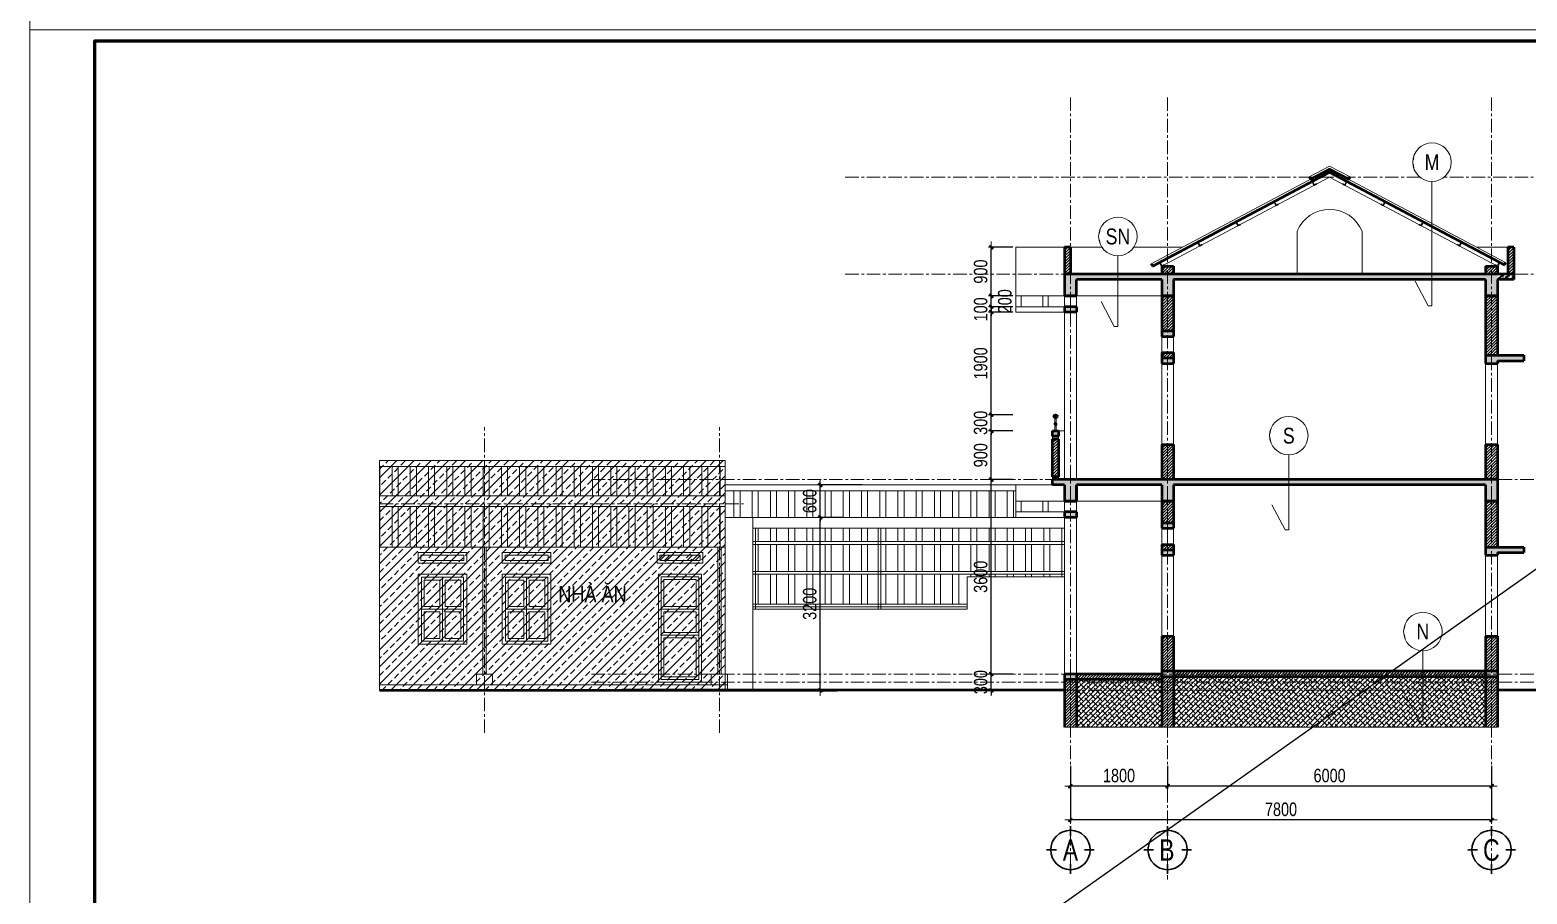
# Model space of a CAD drawing. Header units: millimetres. Extents: x 5243337 to 5938936, y 490824 to 785930.
# Drawn here: x 5304149 to 5331877, y 541852 to 557848 of the extents above; entities that cross this region are included whole.
import ezdxf
from ezdxf.enums import TextEntityAlignment as Align

# ---------------------------------------------------------------- set-up
doc = ezdxf.new("R2010")
doc.units = ezdxf.units.MM
doc.header["$MEASUREMENT"] = 0
doc.header["$PDMODE"] = 32
doc.linetypes.add('ACAD_ISO07W100', pattern=[3, 0, -3])
doc.linetypes.add('CENTER', pattern=[2, 1.25, -0.25, 0.25, -0.25])
doc.layers.get('0').update_dxf_attribs({"lineweight": 0})
doc.layers.get('Defpoints').update_dxf_attribs({"lineweight": 0})
for name, color, linetype, lineweight in [('A-WIPEOUT', 254, 'ACAD_ISO07W100', 0), ('cat1', 30, 'Continuous', 50), ('cat2', 22, 'Continuous', 30), ('dim', 144, 'Continuous', 13), ('hatch1', 136, 'Continuous', 9), ('hatch1 @ 1', 136, 'Continuous', 9), ('Khungten_LCDI', 7, 'Continuous', 25), ('LC Dim', 8, 'Continuous', 18), ('LC ISO', 153, 'Continuous', 13), ('LC Net manh', 9, 'Continuous', 5), ('LC Net thay', 7, 'Continuous', 25), ('LC Text1', 3, 'Continuous', 20), ('LC Text2', 7, 'Continuous', 25), ('manh1', 67, 'Continuous', 13), ('noithat', 125, 'Continuous', 9), ('text', 1, 'Continuous', 20), ('thay1', 63, 'Continuous', 18), ('truc', 76, 'CENTER', 9)]:
    doc.layers.add(name, color=color, linetype=linetype, lineweight=lineweight)
doc.layers.add('KCS_Plotter', color=11, linetype='Continuous', plot=False)
doc.styles.add('EG 1', font='VHAVANB.TTF')
doc.styles.add('General text 2', font='arial.ttf')
doc.styles.add('HOATBIF', font='hoatbif.shx', dxfattribs={"width": 0.8})
doc.styles.add('Khungten', font='VHAVAN.TTF', dxfattribs={"width": 0.9, "height": 5000})
doc.styles.add('T2', font='VHARIAL.TTF', dxfattribs={"width": 0.8})
doc.styles.add('Tahoma', font='tahoma.ttf')
doc.styles.add('Title', font='VHBLACK.TTF')
doc.dimstyles.new('1-100', dxfattribs={"dimscale": 100, "dimtxt": 2.5, "dimasz": 0.35, "dimexe": 0.5, "dimexo": 0, "dimgap": 0.8, "dimtad": 1, "dimdec": 0, "dimzin": 0, "dimdsep": 46, "dimtxsty": 'HOATBIF', "dimblk1": 'DOT', "dimblk2": 'DOT', "dimsah": 1, "dimcen": -1, "dimdle": 1, "dimclrd": 256, "dimclre": 256, "dimclrt": 4, "dimadec": 3, "dimazin": 2, "dimtfac": 0.333333, "dimtdec": 0, "dimtix": 1, "dimtmove": 2, "dimatfit": 3, "dimldrblk": 'DOT', "dimfxl": 1, "dimtvp": 0.833333, "dimtolj": 1, "dimtzin": 0, "dimarcsym": 0})
pattern_1 = [(50, (5331330.4, 553325.37), (143.452, -12.5504), [15, -165]), (355, (5331330.4, 553325.37), (-27.7503, 150.4384), [12, -132]), (100.4514, (5331342.35, 553324.32), (115.7019, 137.8879), [12.748, -140.2284]), (46.1842, (5331330.4, 553365.37), (213.4482, -33.1038), [22.5, -247.5]), (96.6356, (5331348.18, 553362.6), (186.9325, 194.8236), [19.122, -210.3426]), (351.1842, (5331330.4, 553365.37), (186.9324, 194.8237), [18, -198]), (21, (5331350.4, 553355.37), (119.3814, -80.5238), [15, -165]), (326, (5331350.4, 553355.37), (48.663, 145.03), [12, -132]), (71.4514, (5331360.34, 553348.66), (168.0445, 64.5061), [12.748, -140.2284]), (37.5, (5331330.395, 553325.366), (2.43197, 66.57877), [0, -130.4, 0, -134, 0, -132.5]), (7.5, (5331330.395, 553325.37), (52.6139, 78.88234), [0, -76.4, 0, -127.4, 0, -50.5]), (327.5, (5331285.795, 553325.366), (106.7645, -4.51097), [0, -50, 0, -156, 0, -207]), (317.5, (5331265.795, 553325.37), (116.6372, 20.021), [0, -65, 0, -103.6, 0, -147]), (45, (5331330.395, 553325.37), (-60.1041, 60.1041), []), (45, (5331330.395, 553349.87), (-60.1041, 60.1041), [])]
pattern_2 = [(45, (-239412.502, 21540.366), (-26.5165043, 26.5165043), [])]
pattern_3 = [(90, (-239412.5, 21540.37), (-337.5, 0), []), (90, (-239300, 21652.87), (-337.5, 0), [])]
pattern_4 = [(90, (-84082.2, -19241.13), (-337.5, 0), []), (90, (-83969.7, -19128.63), (-337.5, 0), [])]

# ---------------------------------------------------------------- blocks, each defined once
blk = doc.blocks.new('DOT')
at = {"layer": 'dim'}
for p, q in [((-3, 0), (3, 0)), ((-1, -1), (1, 1))]:
    blk.add_line(p, q, dxfattribs=at)
blk.add_lwpolyline([(0.5, 1), (-1, -0.5), (-0.5, -1), (1, 0.5)], close=True, dxfattribs=at)
blk = doc.blocks.new('*D200')
at = {"layer": 'Defpoints', "color": 0, "ltscale": 500, "transparency": 16777216}
for p in [(5325220, 544228), (5331220, 544228), (5325220, 543849)]:
    blk.add_point(p, dxfattribs=at)
at = {"layer": 'LC Dim', "lineweight": -2, "ltscale": 500, "transparency": 16777216}
for p, q in [((5325220, 544228), (5325220, 543799)), ((5331220, 544228), (5331220, 543799)), ((5331185, 543849), (5325255, 543849))]:
    blk.add_line(p, q, dxfattribs=at)
at = {"layer": 'LC Dim', "lineweight": -2, "ltscale": 500, "transparency": 16777216, "xscale": 35, "yscale": 35, "zscale": 35, "rotation": 180}
blk.add_blockref('DOT', (5325220, 543849), dxfattribs=at)
at = {"layer": 'LC Dim', "lineweight": -2, "ltscale": 500, "transparency": 16777216, "xscale": 35, "yscale": 35, "zscale": 35}
blk.add_blockref('DOT', (5331220, 543849), dxfattribs=at)
at = {"layer": 'LC Dim', "color": 4, "ltscale": 500, "transparency": 16777216, "insert": (5328220, 544044), "char_height": 250, "attachment_point": 5, "style": 'HOATBIF'}
blk.add_mtext('\\A1;6000', dxfattribs=at)
blk = doc.blocks.new('_Dot')
at = {"color": 0, "linetype": 'ByBlock', "lineweight": -2}
blk.add_line((-0.5, 0), (-1, 0), dxfattribs=at)
at = {"color": 0, "linetype": 'ByBlock', "const_width": 0.5}
blk.add_lwpolyline([(-0.25, 0, 1), (0.25, 0, 1)], format="xyb", close=True, dxfattribs=at)
blk = doc.blocks.new('*D201')
at = {"layer": 'Defpoints', "color": 0, "transparency": 16777216}
for p in [(5323420, 544228), (5325220, 544228), (5323420, 543849)]:
    blk.add_point(p, dxfattribs=at)
at = {"layer": 'LC Dim', "lineweight": -2, "transparency": 16777216}
for p, q in [((5323420, 544228), (5323420, 543799)), ((5325220, 544228), (5325220, 543799)), ((5325185, 543849), (5323455, 543849))]:
    blk.add_line(p, q, dxfattribs=at)
at = {"layer": 'LC Dim', "lineweight": -2, "transparency": 16777216, "xscale": 35, "yscale": 35, "zscale": 35, "rotation": 180}
blk.add_blockref('DOT', (5323420, 543849), dxfattribs=at)
at = {"layer": 'LC Dim', "lineweight": -2, "transparency": 16777216, "xscale": 35, "yscale": 35, "zscale": 35}
blk.add_blockref('DOT', (5325220, 543849), dxfattribs=at)
at = {"layer": 'LC Dim', "color": 4, "transparency": 16777216, "insert": (5324320, 544044), "char_height": 250, "attachment_point": 5, "style": 'HOATBIF'}
blk.add_mtext('\\A1;1800', dxfattribs=at)
blk = doc.blocks.new('*D202')
at = {"layer": 'Defpoints', "color": 0, "ltscale": 500, "transparency": 16777216}
for p in [(5323420, 544228), (5331220, 544228), (5323420, 543224)]:
    blk.add_point(p, dxfattribs=at)
at = {"layer": 'LC Dim', "lineweight": -2, "ltscale": 500, "transparency": 16777216}
for p, q in [((5323420, 544228), (5323420, 543174)), ((5331220, 544228), (5331220, 543174)), ((5331185, 543224), (5323455, 543224))]:
    blk.add_line(p, q, dxfattribs=at)
at = {"layer": 'LC Dim', "lineweight": -2, "ltscale": 500, "transparency": 16777216, "xscale": 35, "yscale": 35, "zscale": 35, "rotation": 180}
blk.add_blockref('DOT', (5323420, 543224), dxfattribs=at)
at = {"layer": 'LC Dim', "lineweight": -2, "ltscale": 500, "transparency": 16777216, "xscale": 35, "yscale": 35, "zscale": 35}
blk.add_blockref('DOT', (5331220, 543224), dxfattribs=at)
at = {"layer": 'LC Dim', "color": 4, "ltscale": 500, "transparency": 16777216, "insert": (5327320, 543419), "char_height": 250, "attachment_point": 5, "style": 'HOATBIF'}
blk.add_mtext('\\A1;7800', dxfattribs=at)
blk = doc.blocks.new('KyHieu TrucDinhVi')
at = {"color": 7, "lineweight": 30}
for p, q in [((0, 2.36), (0, 4)), ((-2.36, 0), (-4, 0)), ((2.36, 0), (4, 0)), ((0, -2.36), (0, -4))]:
    blk.add_line(p, q, dxfattribs=at)
blk.add_circle((0, 0), 3.3, dxfattribs=at)
at = {"ltscale": 20, "style": 'Tahoma'}
blk.add_attdef('AA', text='', height=3, dxfattribs=at).set_placement((0, 0), align=Align.MIDDLE_CENTER)
blk = doc.blocks.new('*U72')
at = {"layer": 'cat2'}
blk.add_lwpolyline([(25, 40), (-25, 40), (-25, -40), (25, -40)], dxfattribs=at)
blk = doc.blocks.new('*U73')
at = {"layer": 'thay1', "color": 0, "linetype": 'ByBlock', "lineweight": -2, "transparency": 16777216}
for p in [(0, 0), (800, 0), (1600, 0), (2400, 0), (3200, 0)]:
    blk.add_blockref('*U72', p, dxfattribs=at)
blk = doc.blocks.new('*U74')
at = {"layer": 'cat2'}
blk.add_lwpolyline([(25, 40), (-25, 40), (-25, -40), (25, -40)], dxfattribs=at)
blk = doc.blocks.new('*U75')
at = {"layer": 'thay1', "color": 0, "linetype": 'ByBlock', "lineweight": -2, "transparency": 16777216}
for p in [(0, 0), (800, 0), (1600, 0), (2400, 0), (3200, 0)]:
    blk.add_blockref('*U74', p, dxfattribs=at)
blk = doc.blocks.new('kjdfgdf')
at = {"layer": 'noithat'}
for points in [[(0, 1500), (900, 1500), (900, 1700), (0, 1700)], [(50, 1550), (850, 1550), (850, 1650), (50, 1650)], [(0, 0), (900, 0), (900, 1300), (0, 1300)], [(60, 60), (840, 60), (840, 1240), (60, 1240)], [(60, 1240), (450, 1240), (450, 650), (60, 650)], [(110, 1190), (400, 1190), (400, 700), (110, 700)], [(840, 1240), (450, 1240), (450, 650), (840, 650)], [(790, 1190), (500, 1190), (500, 700), (790, 700)], [(450, 650), (60, 650), (60, 60), (450, 60)], [(400, 600), (110, 600), (110, 110), (400, 110)], [(450, 650), (840, 650), (840, 60), (450, 60)], [(500, 600), (790, 600), (790, 110), (500, 110)]]:
    blk.add_lwpolyline(points, close=True, dxfattribs=at)
blk = doc.blocks.new('hsdfvsd')
at = {"layer": 'hatch1 @ 1', "ltscale": 2}
h = blk.add_hatch(dxfattribs=at)
h.set_pattern_fill('AR-RROOF', color=256, scale=200, angle=45)
h.set_pattern_definition([(45, (-5356410.5, -564966.5), (169.7056275, 452.54834), [3000, -400, 1000, -200]), (45, (-5356293.12, -564707.7), (-329.51176, 46.669048), [600, -66, 1200, -150]), (45, (-5356460, -564775.58), (640.6387438, 830.143361), [1600, -280, 800, -200])])
h.paths.add_polyline_path([(-125, 2250), (625, 2250), (625, 2350), (-125, 2350)])
at = {"layer": 'noithat'}
for points in [[(-175, 2200), (675, 2200), (675, 2400), (-175, 2400)], [(-125, 2250), (625, 2250), (625, 2350), (-125, 2350)], [(-150, 2000), (650, 2000), (650, 0), (-150, 0)], [(-100, 1950), (600, 1950), (600, 50), (-100, 50)], [(-100, 1950), (600, 1950), (600, 1349.5), (-100, 1349.5)], [(-50, 1900), (550, 1900), (550, 1399.5), (-50, 1399.5)], [(-100, 1349.5), (600, 1349.5), (600, 869.5), (-100, 869.5)], [(-50, 1299.5), (550, 1299.5), (550, 919.5), (-50, 919.5)], [(-100, 869.5), (600, 869.5), (600, 50), (-100, 50)], [(-50, 819.5), (550, 819.5), (550, 100), (-50, 100)]]:
    blk.add_lwpolyline(points, close=True, dxfattribs=at)
at = {"layer": 'thay1'}
for points in [[(-175, 2200), (675, 2200), (675, 2400), (-175, 2400)], [(-150, 0), (650, 0), (650, 2000), (-150, 2000)]]:
    blk.add_lwpolyline(points, close=True, dxfattribs=at)
blk = doc.blocks.new('*U19')
at = {"layer": 'A-WIPEOUT'}
blk.add_lwpolyline([(0, 4.25), (-2.5, 3.44), (-4.04, 1.31), (-4.04, -1.31), (-2.5, -3.44), (0, -4.25), (2.5, -3.44), (4.04, -1.31), (4.04, 1.31), (2.5, 3.44)], close=True, dxfattribs=at)
blk.add_wipeout([(0, 4.25), (-2.5, 3.44), (-4.04, 1.31), (-4.04, -1.31), (-2.5, -3.44), (0, -4.25), (2.5, -3.44), (4.04, -1.31), (4.04, 1.31), (2.5, 3.44)]).dxf.layer = 'A-WIPEOUT'
blk.add_circle((0, 0), 4.25)
at = {"layer": 'text', "style": 'General text 2', "width": 0.8, "flags": 8}
blk.add_attdef('SYMBOL', text='', height=3.5, dxfattribs=at).set_placement((0, 0), align=Align.MIDDLE_CENTER)
blk = doc.blocks.new('*D208')
at = {"layer": 'Defpoints', "color": 0, "transparency": 16777216}
for p in [(5318787, 548825), (5319211, 548825), (5319211, 545625)]:
    blk.add_point(p, dxfattribs=at)
at = {"layer": 'LC Dim', "lineweight": -2, "transparency": 16777216}
for p, q in [((5319211, 548825), (5318737, 548825)), ((5318787, 545660), (5318787, 548790)), ((5319211, 545625), (5318737, 545625))]:
    blk.add_line(p, q, dxfattribs=at)
at = {"layer": 'LC Dim', "lineweight": -2, "transparency": 16777216, "xscale": 35, "yscale": 35, "zscale": 35}
for p, rotation in [((5318787, 548825), 90), ((5318787, 545625), 270)]:
    blk.add_blockref('DOT', p, dxfattribs=dict(at, rotation=rotation))
at = {"layer": 'LC Dim', "color": 4, "transparency": 16777216, "insert": (5318592, 547225), "char_height": 250, "attachment_point": 5, "rotation": 90, "style": 'HOATBIF'}
blk.add_mtext('\\A1;3200', dxfattribs=at)
blk = doc.blocks.new('*D209')
at = {"layer": 'Defpoints', "color": 0, "transparency": 16777216}
for p in [(5318787, 549425), (5319565, 549425), (5319211, 548825)]:
    blk.add_point(p, dxfattribs=at)
at = {"layer": 'LC Dim', "lineweight": -2, "transparency": 16777216}
for p, q in [((5319565, 549425), (5318737, 549425)), ((5318787, 549460), (5318787, 549495)), ((5318787, 548825), (5318787, 549425)), ((5319211, 548825), (5318737, 548825)), ((5318787, 548790), (5318787, 548755))]:
    blk.add_line(p, q, dxfattribs=at)
at = {"layer": 'LC Dim', "lineweight": -2, "transparency": 16777216, "xscale": 35, "yscale": 35, "zscale": 35}
for p, rotation in [((5318787, 549425), 270), ((5318787, 548825), 90)]:
    blk.add_blockref('DOT', p, dxfattribs=dict(at, rotation=rotation))
at = {"layer": 'LC Dim', "color": 4, "transparency": 16777216, "insert": (5318592, 549125), "char_height": 250, "attachment_point": 5, "rotation": 90, "style": 'HOATBIF'}
blk.add_mtext('\\A1;600', dxfattribs=at)
blk = doc.blocks.new('*D210')
at = {"layer": 'Defpoints', "color": 0, "transparency": 16777216}
for p in [(5321953, 545925), (5322354, 545925), (5322354, 545625)]:
    blk.add_point(p, dxfattribs=at)
at = {"layer": 'LC Dim', "lineweight": -2, "transparency": 16777216}
for p, q in [((5321953, 545960), (5321953, 545995)), ((5322354, 545925), (5321903, 545925)), ((5321953, 545625), (5321953, 545925)), ((5322354, 545625), (5321903, 545625)), ((5321953, 545590), (5321953, 545555))]:
    blk.add_line(p, q, dxfattribs=at)
at = {"layer": 'LC Dim', "lineweight": -2, "transparency": 16777216, "xscale": 35, "yscale": 35, "zscale": 35}
for p, rotation in [((5321953, 545925), 270), ((5321953, 545625), 90)]:
    blk.add_blockref('DOT', p, dxfattribs=dict(at, rotation=rotation))
at = {"layer": 'LC Dim', "color": 4, "transparency": 16777216, "insert": (5321758, 545775), "char_height": 250, "attachment_point": 5, "rotation": 90, "style": 'HOATBIF'}
blk.add_mtext('\\A1;300', dxfattribs=at)
blk = doc.blocks.new('*D211')
at = {"layer": 'Defpoints', "color": 0, "transparency": 16777216}
for p in [(5321953, 549525), (5322354, 549525), (5322354, 545925)]:
    blk.add_point(p, dxfattribs=at)
at = {"layer": 'LC Dim', "lineweight": -2, "transparency": 16777216}
for p, q in [((5322354, 549525), (5321903, 549525)), ((5321953, 545960), (5321953, 549490)), ((5322354, 545925), (5321903, 545925))]:
    blk.add_line(p, q, dxfattribs=at)
at = {"layer": 'LC Dim', "lineweight": -2, "transparency": 16777216, "xscale": 35, "yscale": 35, "zscale": 35}
for p, rotation in [((5321953, 549525), 90), ((5321953, 545925), 270)]:
    blk.add_blockref('DOT', p, dxfattribs=dict(at, rotation=rotation))
at = {"layer": 'LC Dim', "color": 4, "transparency": 16777216, "insert": (5321758, 547725), "char_height": 250, "attachment_point": 5, "rotation": 90, "style": 'HOATBIF'}
blk.add_mtext('\\A1;3600', dxfattribs=at)
blk = doc.blocks.new('*D212')
at = {"layer": 'Defpoints', "color": 0, "transparency": 16777216}
for p in [(5321953, 550425), (5322354, 550425), (5322354, 549525)]:
    blk.add_point(p, dxfattribs=at)
at = {"layer": 'LC Dim', "lineweight": -2, "transparency": 16777216}
for p, q in [((5322354, 550425), (5321903, 550425)), ((5321953, 549560), (5321953, 550390)), ((5322354, 549525), (5321903, 549525))]:
    blk.add_line(p, q, dxfattribs=at)
at = {"layer": 'LC Dim', "lineweight": -2, "transparency": 16777216, "xscale": 35, "yscale": 35, "zscale": 35}
for p, rotation in [((5321953, 550425), 90), ((5321953, 549525), 270)]:
    blk.add_blockref('DOT', p, dxfattribs=dict(at, rotation=rotation))
at = {"layer": 'LC Dim', "color": 4, "transparency": 16777216, "insert": (5321758, 549975), "char_height": 250, "attachment_point": 5, "rotation": 90, "style": 'HOATBIF'}
blk.add_mtext('\\A1;900', dxfattribs=at)
blk = doc.blocks.new('*D213')
at = {"layer": 'Defpoints', "color": 0, "transparency": 16777216}
for p in [(5321953, 550725), (5322354, 550725), (5322354, 550425)]:
    blk.add_point(p, dxfattribs=at)
at = {"layer": 'LC Dim', "lineweight": -2, "transparency": 16777216}
for p, q in [((5322354, 550725), (5321903, 550725)), ((5321953, 550760), (5321953, 550795)), ((5321953, 550425), (5321953, 550725)), ((5322354, 550425), (5321903, 550425)), ((5321953, 550390), (5321953, 550355))]:
    blk.add_line(p, q, dxfattribs=at)
at = {"layer": 'LC Dim', "lineweight": -2, "transparency": 16777216, "xscale": 35, "yscale": 35, "zscale": 35}
for p, rotation in [((5321953, 550725), 270), ((5321953, 550425), 90)]:
    blk.add_blockref('DOT', p, dxfattribs=dict(at, rotation=rotation))
at = {"layer": 'LC Dim', "color": 4, "transparency": 16777216, "insert": (5321758, 550575), "char_height": 250, "attachment_point": 5, "rotation": 90, "style": 'HOATBIF'}
blk.add_mtext('\\A1;300', dxfattribs=at)
blk = doc.blocks.new('*D214')
at = {"layer": 'Defpoints', "color": 0, "transparency": 16777216}
for p in [(5321953, 552625), (5322354, 552625), (5322354, 550725)]:
    blk.add_point(p, dxfattribs=at)
at = {"layer": 'LC Dim', "lineweight": -2, "transparency": 16777216}
for p, q in [((5322354, 552625), (5321903, 552625)), ((5321953, 550760), (5321953, 552590)), ((5322354, 550725), (5321903, 550725))]:
    blk.add_line(p, q, dxfattribs=at)
at = {"layer": 'LC Dim', "lineweight": -2, "transparency": 16777216, "xscale": 35, "yscale": 35, "zscale": 35}
for p, rotation in [((5321953, 552625), 90), ((5321953, 550725), 270)]:
    blk.add_blockref('DOT', p, dxfattribs=dict(at, rotation=rotation))
at = {"layer": 'LC Dim', "color": 4, "transparency": 16777216, "insert": (5321758, 551675), "char_height": 250, "attachment_point": 5, "rotation": 90, "style": 'HOATBIF'}
blk.add_mtext('\\A1;1900', dxfattribs=at)
blk = doc.blocks.new('*D215')
at = {"layer": 'Defpoints', "color": 0, "transparency": 16777216}
for p in [(5321953, 552725), (5322354, 552725), (5322354, 552625)]:
    blk.add_point(p, dxfattribs=at)
at = {"layer": 'LC Dim', "lineweight": -2, "transparency": 16777216}
for p, q in [((5322354, 552725), (5321903, 552725)), ((5322354, 552625), (5321903, 552625)), ((5321953, 552760), (5321953, 552795)), ((5321953, 552625), (5321953, 552725)), ((5321953, 552590), (5321953, 552555))]:
    blk.add_line(p, q, dxfattribs=at)
at = {"layer": 'LC Dim', "lineweight": -2, "transparency": 16777216, "xscale": 35, "yscale": 35, "zscale": 35}
for p, rotation in [((5321953, 552725), 270), ((5321953, 552625), 90)]:
    blk.add_blockref('DOT', p, dxfattribs=dict(at, rotation=rotation))
at = {"layer": 'LC Dim', "color": 4, "transparency": 16777216, "insert": (5321758, 552675), "char_height": 250, "attachment_point": 5, "rotation": 90, "style": 'HOATBIF'}
blk.add_mtext('\\A1;100', dxfattribs=at)
blk = doc.blocks.new('*D216')
at = {"layer": 'Defpoints', "color": 0, "transparency": 16777216}
for p in [(5321953, 552925), (5322354, 552925), (5322354, 552725)]:
    blk.add_point(p, dxfattribs=at)
at = {"layer": 'LC Dim', "lineweight": -2, "transparency": 16777216}
for p, q in [((5322354, 552925), (5321903, 552925)), ((5321953, 552960), (5321953, 552995)), ((5321953, 552725), (5321953, 552925)), ((5322354, 552725), (5321903, 552725)), ((5321953, 552690), (5321953, 552655))]:
    blk.add_line(p, q, dxfattribs=at)
at = {"layer": 'LC Dim', "lineweight": -2, "transparency": 16777216, "xscale": 35, "yscale": 35, "zscale": 35}
for p, rotation in [((5321953, 552925), 270), ((5321953, 552725), 90)]:
    blk.add_blockref('DOT', p, dxfattribs=dict(at, rotation=rotation))
at = {"layer": 'LC Dim', "color": 4, "transparency": 16777216, "insert": (5322205, 552825), "char_height": 250, "attachment_point": 5, "rotation": 90, "style": 'HOATBIF'}
blk.add_mtext('\\A1;200', dxfattribs=at)
blk = doc.blocks.new('*D217')
at = {"layer": 'Defpoints', "color": 0, "transparency": 16777216}
for p in [(5321953, 553825), (5322354, 553825), (5322354, 552925)]:
    blk.add_point(p, dxfattribs=at)
at = {"layer": 'LC Dim', "lineweight": -2, "transparency": 16777216}
for p, q in [((5322354, 553825), (5321903, 553825)), ((5321953, 552960), (5321953, 553790)), ((5322354, 552925), (5321903, 552925))]:
    blk.add_line(p, q, dxfattribs=at)
at = {"layer": 'LC Dim', "lineweight": -2, "transparency": 16777216, "xscale": 35, "yscale": 35, "zscale": 35}
for p, rotation in [((5321953, 553825), 90), ((5321953, 552925), 270)]:
    blk.add_blockref('DOT', p, dxfattribs=dict(at, rotation=rotation))
at = {"layer": 'LC Dim', "color": 4, "transparency": 16777216, "insert": (5321758, 553375), "char_height": 250, "attachment_point": 5, "rotation": 90, "style": 'HOATBIF'}
blk.add_mtext('\\A1;900', dxfattribs=at)
blk = doc.blocks.new('lcdi fix1')
at = {"layer": 'Defpoints', "lineweight": 0}
blk.add_lwpolyline([(-1200, -14850), (-1200, 14850), (40800, 14850), (40800, -14850)], close=True, dxfattribs=at)
at = {"layer": 'Khungten_LCDI', "color": 5, "lineweight": 60}
blk.add_lwpolyline([(0, -14650), (0, 14650), (40600, 14650), (40600, -14650)], close=True, dxfattribs=at)
at = {"color": 7, "style": 'Khungten', "width": 0.8}
for tag, p in [('REVISION', (39499, -10746)), ('NGAYHT', (39546, -11609))]:
    blk.add_attdef(tag, text='', height=200, dxfattribs=at).set_placement(p, align=Align.CENTER)
at = {"layer": 'LC Text1', "style": 'Title', "width": 1.485915}
for tag, p, p2 in [('TENBANVE1', (36913, -8886), (40339, -8886)), ('TENBANVE2', (36913, -9562), (40339, -9562))]:
    blk.add_attdef(tag, text='', height=250, dxfattribs=at).set_placement(p, p2, align=Align.FIT)
at = {"layer": 'LC Text1', "style": 'Title', "width": 0.7}
blk.add_attdef('SOBANVE', text='', height=250, dxfattribs=at).set_placement((39562, -13896), align=Align.CENTER)

msp = doc.modelspace()

# ---------------------------------------------------------------- hatches: boundary and pattern name
at = {"layer": 'hatch1'}
h = msp.add_hatch(dxfattribs=at)
h.set_pattern_fill('ANSI31', color=256, scale=300)
h.set_pattern_definition(pattern_2)
h.paths.add_polyline_path([(5323420.4, 553825.4), (5323310.4, 553825.4), (5323310.4, 553325.4), (5323420.4, 553325.4)])
h.paths.add_polyline_path([(5325330.4, 552925.4), (5325110.4, 552925.4), (5325110.4, 552275.4), (5325330.4, 552275.4)])
h.paths.add_polyline_path([(5325330.4, 551875.4), (5325110.4, 551875.4), (5325110.4, 551775.4), (5325330.4, 551775.4)])
h.paths.add_polyline_path([(5323200.4, 550275.4), (5323090.4, 550275.4), (5323090.4, 549575.4), (5323200.4, 549575.4)])
h.paths.add_polyline_path([(5325330.4, 549125.4), (5325110.4, 549125.4), (5325110.4, 548725.4), (5325330.4, 548725.4)])
h.paths.add_polyline_path([(5325330.4, 550175.4), (5325110.4, 550175.4), (5325110.4, 549525.4), (5325330.4, 549525.4)])
h = msp.add_hatch(dxfattribs=at)
h.set_pattern_fill('ANSI31', color=256, scale=300)
h.set_pattern_definition([(45, (-239412.502, 123420.866), (-26.5165043, 26.5165043), [])])
h.paths.add_polyline_path([(5331630.4, 553825.4), (5331520.4, 553825.4), (5331520.4, 553325.4), (5331630.4, 553325.4)])
h = msp.add_hatch(dxfattribs=at)
h.set_pattern_fill('ANSI31', color=256, scale=300)
h.set_pattern_definition(pattern_2)
h.paths.add_polyline_path([(5331330.4, 553475.4), (5331110.4, 553475.4), (5331110.4, 553325.4), (5331330.4, 553325.4)])
h.paths.add_polyline_path([(5325330.4, 553475.4), (5325110.4, 553475.4), (5325110.4, 553325.4), (5325330.4, 553325.4)])
h = msp.add_hatch(dxfattribs=at)
h.set_pattern_fill('VATLIEU04', color=256, scale=20, pattern_type=2)
h.set_pattern_definition(pattern_1)
h.paths.add_polyline_path([(5323530.4, 552725.4), (5323310.4, 552725.4), (5323310.4, 552625.4), (5323530.4, 552625.4)])
h.paths.add_polyline_path([(5323530.4, 553225.4), (5324299.1, 553225.4), (5324299.1, 553325.4), (5323310.4, 553325.4), (5323310.4, 552925.4), (5323530.4, 552925.4)])
h.paths.add_polyline_path([(5325330.4, 553225.4), (5330116.4, 553225.4), (5330116.4, 553325.4), (5324299.1, 553325.4), (5324299.1, 553225.4), (5325110.4, 553225.4), (5325110.4, 552925.4), (5325330.4, 552925.4)])
h.paths.add_polyline_path([(5331330.4, 553325.4), (5330116.4, 553325.4), (5330116.4, 553225.4), (5331110.4, 553225.4), (5331110.4, 552925.4), (5331330.4, 552925.4)])
h.paths.add_polyline_path([(5331820.4, 551825.4), (5331110.4, 551825.4), (5331110.4, 551675.4), (5331330.4, 551675.4), (5331330.4, 551725.4), (5331820.4, 551725.4)])
h.paths.add_polyline_path([(5325330.4, 552275.4), (5325110.4, 552275.4), (5325110.4, 552175.4), (5325330.4, 552175.4)])
h.paths.add_polyline_path([(5325330.4, 551775.4), (5325110.4, 551775.4), (5325110.4, 551675.4), (5325330.4, 551675.4)])
h.paths.add_polyline_path([(5323530.4, 549425.4), (5325110.4, 549425.4), (5325110.4, 549125.4), (5325330.4, 549125.4), (5325330.4, 549425.4), (5327464, 549425.4), (5327464, 549525.4), (5323090.4, 549525.4), (5323090.4, 549425.4), (5323310.4, 549425.4), (5323310.4, 549125.4), (5323530.4, 549125.4)])
h.paths.add_polyline_path([(5331330.4, 549525.4), (5327464, 549525.4), (5327464, 549425.4), (5331110.4, 549425.4), (5331110.4, 549125.4), (5331330.4, 549125.4)])
h.paths.add_polyline_path([(5331820.4, 548275.4), (5331110.4, 548275.4), (5331110.4, 548125.4), (5331330.4, 548125.4), (5331330.4, 548175.4), (5331820.4, 548175.4)])
h.paths.add_polyline_path([(5325330.4, 548225.4), (5325110.4, 548225.4), (5325110.4, 548125.4), (5325330.4, 548125.4)])
h.paths.add_polyline_path([(5325330.4, 548725.4), (5325110.4, 548725.4), (5325110.4, 548625.4), (5325330.4, 548625.4)])
h.paths.add_polyline_path([(5323530.4, 548925.4), (5323310.4, 548925.4), (5323310.4, 548825.4), (5323530.4, 548825.4)])
h.paths.add_polyline_path([(5323530.4, 545925.4), (5323310.4, 545925.4), (5323310.4, 545825.4), (5323530.4, 545825.4)])
h.paths.add_polyline_path([(5325330.4, 545975.4), (5325110.4, 545975.4), (5325110.4, 545875.4), (5325330.4, 545875.4)])
h.paths.add_polyline_path([(5331330.4, 545975.4), (5331110.4, 545975.4), (5331110.4, 545875.4), (5331330.4, 545875.4)])
h.paths.add_polyline_path([(5323200.4, 550425.4), (5323090.4, 550425.4), (5323090.4, 550325.4), (5323200.4, 550325.4)])
h = msp.add_hatch(dxfattribs=at)
h.set_pattern_fill('VATLIEU04', color=256, scale=20, pattern_type=2)
h.set_pattern_definition(pattern_1)
h.paths.add_polyline_path([(5331630.4, 553325.4), (5331330.4, 553325.4), (5331330.4, 553225.4), (5331630.4, 553225.4)])
h = msp.add_hatch(dxfattribs=at)
h.set_pattern_fill('ANSI31', color=256, scale=300)
h.set_pattern_definition(pattern_2)
h.paths.add_polyline_path([(5331330.4, 552925.4), (5331110.4, 552925.4), (5331110.4, 551825.4), (5331330.4, 551825.4)])
h.paths.add_polyline_path([(5331330.4, 550175.4), (5331110.4, 550175.4), (5331110.4, 549525.4), (5331330.4, 549525.4)])
h.paths.add_polyline_path([(5331330.4, 549125.4), (5331110.4, 549125.4), (5331110.4, 548275.4), (5331330.4, 548275.4)])
h.paths.add_polyline_path([(5331330.4, 546625.4), (5331110.4, 546625.4), (5331110.4, 545975.4), (5331330.4, 545975.4)])
h.paths.add_polyline_path([(5325330.4, 546625.4), (5325110.4, 546625.4), (5325110.4, 545975.4), (5325330.4, 545975.4)])
h.paths.add_polyline_path([(5325330.4, 545875.4), (5325110.4, 545875.4), (5325110.4, 544942.4), (5325330.4, 544942.4)])
h.paths.add_polyline_path([(5323530.4, 545825.4), (5323310.4, 545825.4), (5323310.4, 544942.4), (5323530.4, 544942.4)])
h.paths.add_polyline_path([(5331330.4, 545875.4), (5331110.4, 545875.4), (5331110.4, 544942.4), (5331330.4, 544942.4)])
h.paths.add_polyline_path([(5325330.4, 548325.4), (5325110.4, 548325.4), (5325110.4, 548225.4), (5325330.4, 548225.4)])
h = msp.add_hatch(dxfattribs=at)
h.set_pattern_fill('ANSI33', color=256, scale=900)
h.set_pattern_definition([(45, (-313014, 21540.37), (-159.099026, 159.099026), []), (45, (-312854.9, 21540.37), (-159.099026, 159.099026), [112.5, -56.25])])
h.paths.add_polyline_path([(5317028.3, 545625.4), (5310625.5, 545625.4), (5310625.5, 549875.4), (5317028.3, 549875.4)])
h = msp.add_hatch(dxfattribs=at)
h.set_pattern_fill('ANSI32', color=256, scale=900, angle=45)
h.set_pattern_definition(pattern_4)
h.paths.add_polyline_path([(5310625.5, 549765.4), (5310625.5, 549225.4), (5317028.3, 549225.4), (5317028.3, 549765.4)])
h = msp.add_hatch(dxfattribs=at)
h.set_pattern_fill('ANSI32', color=256, scale=900, angle=45)
h.set_pattern_definition(pattern_3)
h.paths.add_polyline_path([(5322410.4, 549315.4), (5317028.3, 549315.4), (5317028.3, 548825.4), (5322410.4, 548825.4), (5322410.4, 549125.4)])
h = msp.add_hatch(dxfattribs=at)
h.set_pattern_fill('ANSI32', color=256, scale=900, angle=45)
h.set_pattern_definition(pattern_4)
h.paths.add_polyline_path([(5310625.5, 549025.4), (5310625.5, 548275.4), (5317028.3, 548275.4), (5317028.3, 549025.4)])
h = msp.add_hatch(dxfattribs=at)
h.set_pattern_fill('ANSI32', color=256, scale=900, angle=45)
h.set_pattern_definition(pattern_3)
h.paths.add_polyline_path([(5321510.4, 547725.4), (5323260.4, 547725.4), (5323260.4, 547775.4), (5319910.4, 547775.4), (5319910.4, 547215.9), (5321510.4, 547215.9)])
h.paths.add_polyline_path([(5323260.4, 548325.4), (5319910.4, 548325.4), (5319910.4, 547825.4), (5323260.4, 547825.4)])
h.paths.add_polyline_path([(5319860.4, 548325.4), (5317588.5, 548325.4), (5317588.5, 547825.4), (5319860.4, 547825.4)])
h.paths.add_polyline_path([(5319860.4, 547775.4), (5317588.5, 547775.4), (5317588.5, 547215.9), (5319860.4, 547215.9)])
h.paths.add_polyline_path([(5319860.4, 548625.4), (5317588.5, 548625.4), (5317588.5, 548375.4), (5319860.4, 548375.4)])
h.paths.add_polyline_path([(5323260.4, 548625.4), (5319910.4, 548625.4), (5319910.4, 548375.4), (5323260.4, 548375.4)])
h = msp.add_hatch(dxfattribs=at)
h.set_pattern_fill('ANSI31', color=256, scale=300)
h.set_pattern_definition(pattern_2)
h.paths.add_polyline_path([(5331110.4, 545975.4), (5329947.4, 545975.4), (5329947.4, 545875.4), (5331110.4, 545875.4)])
h.paths.add_polyline_path([(5329947.4, 545975.4), (5325330.4, 545975.4), (5325330.4, 545875.4), (5329947.4, 545875.4)])
h.paths.add_polyline_path([(5325110.4, 545925.4), (5323530.4, 545925.4), (5323530.4, 545825.4), (5325110.4, 545825.4)])
h = msp.add_hatch(dxfattribs=at)
h.set_pattern_fill('ANSI38', color=256, scale=500)
h.set_pattern_definition([(45, (-239412.5, 21540.366), (-44.1941738, 44.1941738), []), (135, (-239412.5, 21540.366), (-132.5825215, 44.1941738), [156.25, -93.75])])
h.paths.add_polyline_path([(5331110.4, 544942.4), (5331110.4, 545875.4), (5325330.4, 545875.4), (5325330.4, 544942.4)])
h.paths.add_polyline_path([(5323530.4, 545825.4), (5323530.4, 544942.4), (5325110.4, 544942.4), (5325110.4, 545825.4)])

# ---------------------------------------------------------------- linework, layer by layer
at = {"layer": 'cat1'}
for p, q in [((5327865.6, 555084.3), (5327842.2, 555128.5)), ((5328575.2, 555084.3), (5328598.6, 555128.5)), ((5323310.4, 553825.4), (5323310.4, 552925.4)), ((5323420.4, 553825.4), (5323310.4, 553825.4)), ((5323420.4, 553825.4), (5323420.4, 553325.4)), ((5331520.4, 553825.4), (5331520.4, 553325.4)), ((5331630.4, 553825.4), (5331520.4, 553825.4)), ((5331630.4, 553825.4), (5331630.4, 553225.4)), ((5324940.4, 553475.7), (5324917, 553519.9)), ((5325110.4, 553475.4), (5325110.4, 553325.4)), ((5325110.4, 553475.4), (5325330.4, 553475.4)), ((5325330.4, 553475.4), (5325330.4, 553325.4)), ((5331110.4, 553475.4), (5331110.4, 553325.4)), ((5331110.4, 553475.4), (5331330.4, 553475.4)), ((5331330.4, 553475.4), (5331330.4, 553325.4)), ((5331456.2, 553499.2), (5331479.7, 553543.3)), ((5331630.4, 553325.4), (5323310.4, 553325.4)), ((5325110.4, 553225.4), (5323530.4, 553225.4)), ((5323530.4, 552925.4), (5323530.4, 553225.4)), ((5325110.4, 553225.4), (5325110.4, 552175.4)), ((5325330.4, 553225.4), (5325330.4, 552175.4)), ((5331110.4, 553225.4), (5325330.4, 553225.4)), ((5331110.4, 553225.4), (5331110.4, 551675.4)), ((5331330.4, 553225.4), (5331330.4, 551825.4)), ((5331630.4, 553225.4), (5331330.4, 553225.4)), ((5323310.4, 552925.4), (5323530.4, 552925.4)), ((5323530.4, 552925.4), (5323310.4, 552925.4)), ((5325110.4, 552925.4), (5325330.4, 552925.4)), ((5325330.4, 552925.4), (5325110.4, 552925.4)), ((5331110.4, 552925.4), (5331330.4, 552925.4)), ((5331330.4, 552925.4), (5331110.4, 552925.4)), ((5323310.4, 552725.4), (5323310.4, 552625.4)), ((5323530.4, 552725.4), (5323310.4, 552725.4)), ((5323530.4, 552625.4), (5323310.4, 552625.4)), ((5323530.4, 552725.4), (5323530.4, 552625.4)), ((5325110.4, 552275.4), (5325330.4, 552275.4)), ((5325110.4, 552175.4), (5325330.4, 552175.4)), ((5325110.4, 551875.4), (5325110.4, 551675.4)), ((5325110.4, 551875.4), (5325330.4, 551875.4)), ((5325330.4, 551875.4), (5325330.4, 551675.4)), ((5331110.4, 551825.4), (5331820.4, 551825.4)), ((5331820.4, 551825.4), (5331820.4, 551725.4)), ((5325110.4, 551775.4), (5325330.4, 551775.4)), ((5325110.4, 551675.4), (5325330.4, 551675.4)), ((5331110.4, 551675.4), (5331330.4, 551675.4)), ((5331330.4, 551725.4), (5331330.4, 551675.4)), ((5331330.4, 551725.4), (5331820.4, 551725.4)), ((5323090.4, 550325.4), (5323090.4, 550425.4)), ((5323090.4, 550425.4), (5323200.4, 550425.4)), ((5323200.4, 550425.4), (5323200.4, 550325.4)), ((5323200.4, 550325.4), (5323090.4, 550325.4)), ((5323090.4, 549575.4), (5323090.4, 550275.4)), ((5323200.4, 550275.4), (5323090.4, 550275.4)), ((5323200.4, 550275.4), (5323200.4, 549575.4)), ((5325110.4, 550175.4), (5325110.4, 549525.4)), ((5325110.4, 550175.4), (5325330.4, 550175.4)), ((5325330.4, 550175.4), (5325330.4, 549525.4)), ((5331110.4, 550175.4), (5331110.4, 549525.4)), ((5331110.4, 550175.4), (5331330.4, 550175.4)), ((5331330.4, 550175.4), (5331330.4, 548275.4)), ((5323200.4, 549575.4), (5323090.4, 549575.4)), ((5331330.4, 549525.4), (5323090.4, 549525.4)), ((5323090.4, 549425.4), (5323090.4, 549525.4)), ((5323310.4, 549425.4), (5323090.4, 549425.4)), ((5323310.4, 549425.4), (5323310.4, 549125.4)), ((5323530.4, 549425.4), (5323530.4, 549125.4)), ((5325110.4, 549425.4), (5323530.4, 549425.4)), ((5323530.4, 549125.4), (5323530.4, 549425.4)), ((5325110.4, 549425.4), (5325110.4, 548625.4)), ((5325330.4, 549425.4), (5325330.4, 548625.4)), ((5331110.4, 549425.4), (5325330.4, 549425.4)), ((5331110.4, 549425.4), (5331110.4, 548125.4)), ((5323310.4, 549125.4), (5323530.4, 549125.4)), ((5323530.4, 549125.4), (5323310.4, 549125.4)), ((5325110.4, 549125.4), (5325330.4, 549125.4)), ((5325330.4, 549125.4), (5325110.4, 549125.4)), ((5331110.4, 549125.4), (5331330.4, 549125.4)), ((5331330.4, 549125.4), (5331110.4, 549125.4)), ((5323310.4, 548925.4), (5323310.4, 548825.4)), ((5323310.4, 548925.4), (5323310.4, 548825.4)), ((5323530.4, 548925.4), (5323310.4, 548925.4)), ((5323530.4, 548825.4), (5323310.4, 548825.4)), ((5323530.4, 548925.4), (5323530.4, 548825.4)), ((5323530.4, 548925.4), (5323530.4, 548825.4)), ((5325110.4, 548725.4), (5325330.4, 548725.4)), ((5325110.4, 548625.4), (5325330.4, 548625.4)), ((5325110.4, 548325.4), (5325110.4, 548125.4)), ((5325110.4, 548325.4), (5325330.4, 548325.4)), ((5325110.4, 548225.4), (5325330.4, 548225.4)), ((5325330.4, 548325.4), (5325330.4, 548125.4)), ((5331110.4, 548275.4), (5331820.4, 548275.4)), ((5331820.4, 548275.4), (5331820.4, 548175.4)), ((5325110.4, 548125.4), (5325330.4, 548125.4)), ((5331110.4, 548125.4), (5331330.4, 548125.4)), ((5331330.4, 548175.4), (5331330.4, 548125.4)), ((5331330.4, 548175.4), (5331820.4, 548175.4)), ((5325110.4, 546625.4), (5325110.4, 544942.4)), ((5325110.4, 546625.4), (5325330.4, 546625.4)), ((5325330.4, 546625.4), (5325330.4, 544942.4)), ((5331110.4, 546625.4), (5331110.4, 544942.4)), ((5331110.4, 546625.4), (5331330.4, 546625.4)), ((5331330.4, 546625.4), (5331330.4, 544942.4)), ((5331330.4, 545975.4), (5325110.4, 545975.4)), ((5323310.4, 545925.4), (5323310.4, 544942.4)), ((5325110.4, 545925.4), (5323310.4, 545925.4)), ((5325110.4, 545825.4), (5323310.4, 545825.4)), ((5323530.4, 545925.4), (5323530.4, 544942.4)), ((5331330.4, 545875.4), (5325110.4, 545875.4)), ((5310625.5, 545625.4), (5319096.8, 545625.4)), ((5323310.4, 545625.4), (5315111, 545625.4)), ((5334321.5, 545625.4), (5331330.4, 545625.4))]:
    msp.add_line(p, q, dxfattribs=at)
for points in [[(5324940.4, 553475.7), (5328220.4, 555215.9), (5331456.2, 553499.2)], [(5327865.6, 555084.3), (5328220.4, 555272.5), (5328575.2, 555084.3)]]:
    msp.add_lwpolyline(points, dxfattribs=at)
msp.add_lwpolyline([(5323132.9, 550540.4), (5323157.9, 550540.4), (5323157.9, 550565.4), (5323132.9, 550565.4)], close=True, dxfattribs=at)
msp.add_circle((5323145.4, 550695.4), 30, dxfattribs=at)
at = {"layer": 'hatch1'}
for p, q in [((5322410.4, 549315.4), (5317028.3, 549315.4)), ((5323310.4, 548375.4), (5317538.5, 548375.4)), ((5323310.4, 548325.4), (5317538.5, 548325.4)), ((5323310.4, 547825.4), (5317538.5, 547825.4)), ((5323310.4, 547775.4), (5317538.5, 547775.4)), ((5321510.4, 547215.9), (5317538.5, 547215.9)), ((5321510.4, 547165.9), (5317538.5, 547165.9)), ((5323310.4, 544942.4), (5331330.4, 544942.4))]:
    msp.add_line(p, q, dxfattribs=at)
for points in [[(5317028.3, 545625.4), (5310625.5, 545625.4), (5310625.5, 549875.4), (5317028.3, 549875.4)], [(5317538.5, 547125.4), (5317588.5, 547125.4), (5317588.5, 548625.4), (5317538.5, 548625.4)], [(5319860.4, 547125.4), (5319910.4, 547125.4), (5319910.4, 548625.4), (5319860.4, 548625.4)], [(5323260.4, 547725.4), (5323310.4, 547725.4), (5323310.4, 548625.4), (5323260.4, 548625.4)]]:
    msp.add_lwpolyline(points, close=True, dxfattribs=at)
msp.add_lwpolyline([(5310625.5, 549765.4), (5317028.3, 549765.4)], dxfattribs=at)
at = {"layer": 'manh1'}
for p, q in [((5323420.4, 553825.4), (5325492.7, 553825.4)), ((5331520.4, 553825.4), (5330948.1, 553825.4)), ((5323530.4, 552925.4), (5325110.4, 552925.4)), ((5323310.4, 549425.4), (5317028.3, 549425.4)), ((5322410.4, 548825.4), (5317028.3, 548825.4))]:
    msp.add_line(p, q, dxfattribs=at)
for points in [[(5324917, 553519.9), (5328220.4, 555272.5), (5331479.7, 553543.3)], [(5327842.2, 555128.5), (5328220.4, 555329.1), (5328598.6, 555128.5)]]:
    msp.add_lwpolyline(points, dxfattribs=at)
at = {"layer": 'thay1'}
for p, q in [((5327620.4, 553325.4), (5327620.4, 554125.4)), ((5328820.4, 553325.4), (5328820.4, 554125.4)), ((5322410.4, 552925.4), (5322410.4, 552625.4)), ((5322410.4, 552925.4), (5322410.4, 552725.4)), ((5322510.4, 552925.4), (5322510.4, 552725.4)), ((5322910.4, 552925.4), (5322910.4, 552725.4)), ((5323010.4, 552925.4), (5323010.4, 552725.4)), ((5323310.4, 552925.4), (5323310.4, 552725.4)), ((5323530.4, 552925.4), (5323530.4, 552725.4)), ((5323310.4, 552725.4), (5322410.4, 552725.4)), ((5323310.4, 552625.4), (5322410.4, 552625.4)), ((5323310.4, 552625.4), (5323310.4, 549525.4)), ((5323530.4, 552625.4), (5323530.4, 549525.4)), ((5323132.9, 550665.4), (5323132.9, 550425.4)), ((5323157.9, 550665.4), (5323157.9, 550425.4)), ((5323200.4, 550425.4), (5323310.4, 550425.4)), ((5317028.3, 549875.4), (5310625.5, 549875.4)), ((5317028.3, 545925.4), (5317028.3, 549875.4)), ((5317028.3, 549225.4), (5310625.5, 549225.4)), ((5317028.3, 549025.4), (5310625.5, 549025.4)), ((5322410.4, 549125.4), (5322410.4, 548825.4)), ((5322410.4, 549125.4), (5322410.4, 548925.4)), ((5322510.4, 549125.4), (5322510.4, 548925.4)), ((5322910.4, 549125.4), (5322910.4, 548925.4)), ((5323010.4, 549125.4), (5323010.4, 548925.4)), ((5323310.4, 549125.4), (5323310.4, 548925.4)), ((5323530.4, 549125.4), (5325110.4, 549125.4)), ((5323530.4, 549125.4), (5323530.4, 548925.4)), ((5317538.5, 548825.4), (5317538.5, 545625.4)), ((5323310.4, 548925.4), (5322410.4, 548925.4)), ((5323310.4, 548825.4), (5322410.4, 548825.4)), ((5323310.4, 548825.4), (5323310.4, 545925.4)), ((5323530.4, 548825.4), (5323530.4, 545925.4)), ((5323310.4, 548625.4), (5317538.5, 548625.4)), ((5317028.3, 548275.4), (5310625.5, 548275.4)), ((5312538.3, 548275.4), (5312538.3, 545925.4)), ((5312598.3, 548275.4), (5312598.3, 545925.4)), ((5316888.3, 548275.4), (5316888.3, 545925.4)), ((5316948.3, 548275.4), (5316948.3, 545925.4)), ((5323310.4, 547725.4), (5321510.4, 547725.4)), ((5321510.4, 547725.4), (5321510.4, 547125.4)), ((5321510.4, 547125.4), (5317538.5, 547125.4)), ((5317068.3, 545725.4), (5310625.5, 545725.4)), ((5317068.3, 545725.4), (5317068.3, 545625.4))]:
    msp.add_line(p, q, dxfattribs=at)
msp.add_lwpolyline([(5325110.4, 553475.4), (5328220.4, 555125.4), (5331330.4, 553475.4)], dxfattribs=at)
for points in [[(5322410.4, 553825.4), (5323310.4, 553825.4), (5323310.4, 552925.4), (5322410.4, 552925.4)], [(5325110.4, 551875.4), (5325330.4, 551875.4), (5325330.4, 552175.4), (5325110.4, 552175.4)], [(5325110.4, 550175.4), (5325330.4, 550175.4), (5325330.4, 551675.4), (5325110.4, 551675.4)], [(5331110.4, 550175.4), (5331330.4, 550175.4), (5331330.4, 551675.4), (5331110.4, 551675.4)], [(5323200.4, 550275.4), (5323090.4, 550275.4), (5323090.4, 550325.4), (5323200.4, 550325.4)], [(5323200.4, 549525.4), (5323090.4, 549525.4), (5323090.4, 549575.4), (5323200.4, 549575.4)], [(5322410.4, 549425.4), (5323310.4, 549425.4), (5323310.4, 549125.4), (5322410.4, 549125.4)], [(5325110.4, 548325.4), (5325330.4, 548325.4), (5325330.4, 548625.4), (5325110.4, 548625.4)], [(5325110.4, 546625.4), (5325330.4, 546625.4), (5325330.4, 548125.4), (5325110.4, 548125.4)], [(5331110.4, 546625.4), (5331330.4, 546625.4), (5331330.4, 548125.4), (5331110.4, 548125.4)], [(5312418.3, 545725.4), (5312718.3, 545725.4), (5312718.3, 545925.4), (5312418.3, 545925.4)], [(5316768.3, 545725.4), (5317068.3, 545725.4), (5317068.3, 545925.4), (5316768.3, 545925.4)]]:
    msp.add_lwpolyline(points, close=True, dxfattribs=at)
msp.add_arc((5328220.4, 553875.4), 650, 22.61986, 157.38014, dxfattribs=at)
at = {"layer": 'truc', "ltscale": 200}
for p, q in [((5323420.4, 556599.8), (5323420.4, 542247.3)), ((5325220.4, 556599.8), (5325220.4, 542119.8)), ((5331220.4, 556599.8), (5331220.4, 542211.8)), ((5319248.5, 555125.4), (5335063, 555125.4)), ((5319248.5, 553325.4), (5335063, 553325.4)), ((5312568.3, 544834.4), (5312568.3, 550494.9)), ((5316918.3, 544834.4), (5316918.3, 550494.9)), ((5314551, 549525.4), (5335063, 549525.4)), ((5310625.5, 549075.4), (5317362.8, 549075.4)), ((5314551, 545925.4), (5335063, 545925.4)), ((5314551, 545775.4), (5335063, 545775.4)), ((5310625.5, 545625.4), (5320899.8, 545625.4)), ((5314551, 545625.4), (5335063, 545625.4))]:
    msp.add_line(p, q, dxfattribs=at)

# ---------------------------------------------------------------- block references
at = {"layer": 'LC ISO'}
ref = msp.add_blockref('KyHieu TrucDinhVi', (5323420.4, 542667.6), dxfattribs=dict(at, xscale=-110.459031681925, yscale=110.459031681925, zscale=110.459031681925))
ref.add_attrib('AA', 'a', dxfattribs={"layer": '0', "ltscale": 20, "height": 397.7, "style": 'EG 1', "width": 0.8}).set_placement((5323420.6, 542667.6), align=Align.MIDDLE_CENTER)
ref = msp.add_blockref('KyHieu TrucDinhVi', (5325220.4, 542667.6), dxfattribs=dict(at, xscale=-110.459031681925, yscale=110.459031681925, zscale=110.459031681925))
ref.add_attrib('AA', 'b', dxfattribs={"layer": '0', "ltscale": 20, "height": 397.7, "style": 'EG 1', "width": 0.8}).set_placement((5325205, 542667.6), align=Align.MIDDLE_CENTER)
ref = msp.add_blockref('KyHieu TrucDinhVi', (5331220.4, 542667.6), dxfattribs=dict(at, xscale=-110.459031681925, yscale=110.459031681925, zscale=110.459031681925))
ref.add_attrib('AA', 'c', dxfattribs={"layer": '0', "ltscale": 20, "height": 397.7, "style": 'EG 1', "width": 0.8}).set_placement((5331216.2, 542667.6), align=Align.MIDDLE_CENTER)
at = {"layer": 'LC Net thay'}
msp.add_blockref('lcdi fix1', (5305349.2, 572697.8), dxfattribs=at)
at = {"layer": 'noithat'}
for name, p in [('kjdfgdf', (5311338.3, 546475.4)), ('kjdfgdf', (5312898.3, 546475.4)), ('hsdfvsd', (5315938.3, 545775.4))]:
    msp.add_blockref(name, p, dxfattribs=at)
at = {"layer": 'thay1', "rotation": 27.94803514582579}
msp.add_blockref('*U73', (5325113.7, 553522.4), dxfattribs=at)
at = {"layer": 'thay1', "xscale": -1, "rotation": 332.0519648541742}
msp.add_blockref('*U75', (5331327.1, 553522.4), dxfattribs=at)

# ---------------------------------------------------------------- texts
at = {"layer": 'LC Text2', "style": 'T2', "width": 0.8}
msp.add_text('nhµ ¨n', height=300, dxfattribs=at).set_placement((5313934, 547253.4))

# ---------------------------------------------------------------- dimensions: what is measured, and where the dimension line sits
at = {"layer": 'LC Dim'}
for base, p1, p2, picture, middle in [((5321953, 553825.4), (5322354.5, 552925.4), (5322354.5, 553825.4), '*D217', (5321758, 553375.4)), ((5321953, 552725.4), (5322354.5, 552625.4), (5322354.5, 552725.4), '*D215', (5321758, 552675.4)), ((5321953, 552625.4), (5322354.5, 550725.4), (5322354.5, 552625.4), '*D214', (5321758, 551675.4)), ((5321953, 550725.4), (5322354.5, 550425.4), (5322354.5, 550725.4), '*D213', (5321758, 550575.4)), ((5321953, 550425.4), (5322354.5, 549525.4), (5322354.5, 550425.4), '*D212', (5321758, 549975.4)), ((5321953, 549525.4), (5322354.5, 545925.4), (5322354.5, 549525.4), '*D211', (5321758, 547725.4)), ((5318787.5, 549425.4), (5319210.7, 548825.4), (5319565.5, 549425.4), '*D209', (5318592.5, 549125.4)), ((5318787.5, 548825.4), (5319210.7, 545625.4), (5319210.7, 548825.4), '*D208', (5318592.5, 547225.4)), ((5321953, 545925.4), (5322354.5, 545625.4), (5322354.5, 545925.4), '*D210', (5321758, 545775.4))]:
    dim = msp.add_linear_dim(base=base, p1=p1, p2=p2, angle=90, dimstyle='1-100', override={"dimgap": 0.7, "dimfxl": 0.5, "dimarcsym": 1}, dxfattribs=at)
    dim.commit()
    dim.dimension.update_dxf_attribs({"geometry": picture, "text_midpoint": middle})
dim = msp.add_linear_dim(base=(5321953, 552925.4), p1=(5322354.5, 552725.4), p2=(5322354.5, 552925.4), angle=90, dimstyle='1-100', override={"dimgap": 0.7, "dimfxl": 0.5, "dimarcsym": 1}, dxfattribs=at)
dim.commit()
dim.dimension.update_dxf_attribs({"geometry": '*D216', "text_midpoint": (5322205, 552825.4), "dimtype": 160})
dim = msp.add_linear_dim(base=(5323420.4, 543849.5), p1=(5325220.4, 544227.8), p2=(5323420.4, 544227.8), dimstyle='1-100', override={"dimgap": 0.7, "dimfxl": 0.5, "dimarcsym": 1}, dxfattribs=at)
dim.commit()
dim.dimension.update_dxf_attribs({"geometry": '*D201', "text_midpoint": (5324320.4, 544044.5)})
at = {"layer": 'LC Dim', "ltscale": 500}
for base, p2, picture, middle in [((5323420.4, 543224.5), (5323420.4, 544227.8), '*D202', (5327320.4, 543419.5)), ((5325220.4, 543849.5), (5325220.4, 544227.8), '*D200', (5328220.4, 544044.5))]:
    dim = msp.add_linear_dim(base=base, p1=(5331220.4, 544227.8), p2=p2, dimstyle='1-100', override={"dimgap": 0.7, "dimfxl": 0.5, "dimarcsym": 1}, dxfattribs=at)
    dim.commit()
    dim.dimension.update_dxf_attribs({"geometry": picture, "text_midpoint": middle})

# ---------------------------------------------------------------- next in the draw order: block references
at = {"layer": 'LC Net manh'}
ref = msp.add_blockref('*U19', (5330116.4, 555399.8), dxfattribs=dict(at, xscale=83.91928970658523, yscale=83.91928970658523, zscale=83.91928970658523))
ref.add_attrib('SYMBOL', 'M', dxfattribs={"layer": 'text', "height": 293.7, "style": 'General text 2', "width": 0.8}).set_placement((5330116.4, 555399.8), align=Align.MIDDLE_CENTER)
ref = msp.add_blockref('*U19', (5324299.1, 554024.8), dxfattribs=dict(at, xscale=83.91928970658523, yscale=83.91928970658523, zscale=83.91928970658523))
ref.add_attrib('SYMBOL', 'SN', dxfattribs={"layer": 'text', "height": 293.72, "style": 'General text 2', "width": 0.8}).set_placement((5324299.1, 554024.8), align=Align.MIDDLE_CENTER)
ref = msp.add_blockref('*U19', (5327464, 550337.5), dxfattribs=dict(at, xscale=83.91928970658523, yscale=83.91928970658523, zscale=83.91928970658523))
ref.add_attrib('SYMBOL', 'S', dxfattribs={"layer": 'text', "height": 293.7, "style": 'General text 2', "width": 0.8}).set_placement((5327464, 550337.5), align=Align.MIDDLE_CENTER)
ref = msp.add_blockref('*U19', (5329947.4, 546711), dxfattribs=dict(at, xscale=83.91928970658523, yscale=83.91928970658523, zscale=83.91928970658523))
ref.add_attrib('SYMBOL', 'N', dxfattribs={"layer": 'text', "height": 293.7, "style": 'General text 2', "width": 0.8}).set_placement((5329947.4, 546711), align=Align.MIDDLE_CENTER)

# ---------------------------------------------------------------- next in the draw order: linework, layer by layer
at = {"layer": 'KCS_Plotter'}
msp.add_line((5304149.2, 528147.8), (5346149.2, 557847.8), dxfattribs=at)
at = {"layer": 'manh1', "ltscale": 2}
for points in [[(5330116.4, 555043.2), (5330116.4, 552739.9), (5330047.9, 552739.9), (5329804.2, 553200.2)], [(5324299.1, 553668.2), (5324299.1, 552359.4), (5324230.6, 552359.4), (5323986.9, 552819.7)], [(5327464, 549980.8), (5327464, 548595.9), (5327395.5, 548595.9), (5327151.8, 549056.2)], [(5329947.4, 546354.4), (5329947.4, 545051.4), (5329878.8, 545051.4), (5329635.1, 545511.7)]]:
    msp.add_lwpolyline(points, dxfattribs=at)

# ---------------------------------------------------------------- next in the draw order: block references
at = {"layer": 'LC Net thay'}
msp.add_blockref('lcdi fix1', (5305349.2, 542997.8), dxfattribs=at)

doc.saveas('drawing.dxf')
